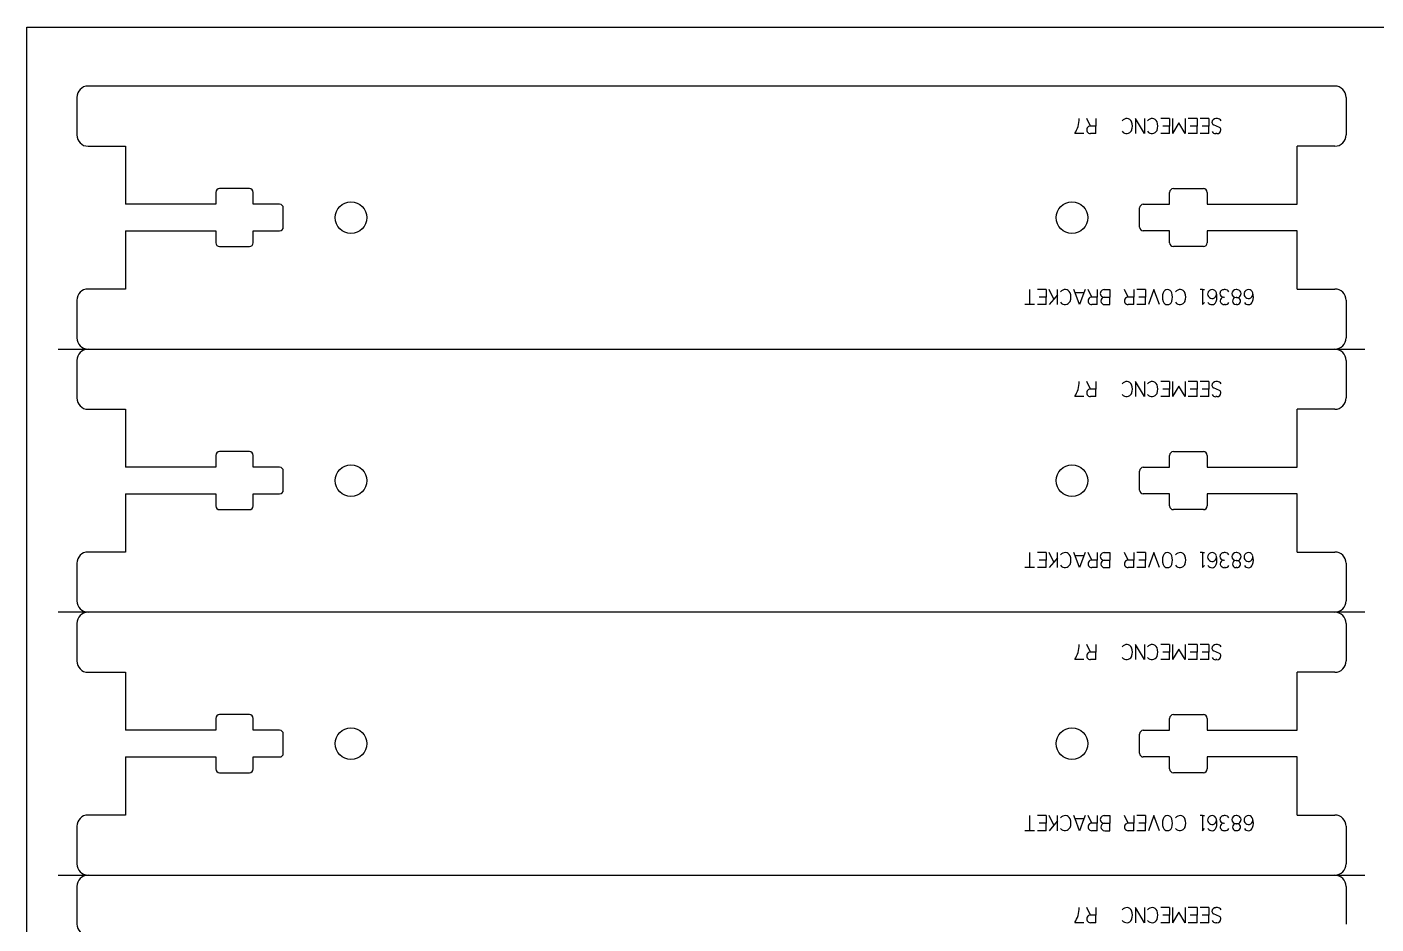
# Model space of a CAD drawing. Header units: inches. Extents: x -1316 to -504, y -366 to 91.
# Drawn here: x -1316.5 to -1136.9, y -28.5 to 90.8 of the extents above; entities that cross this region are included whole.
import ezdxf

# ---------------------------------------------------------------- set-up
doc = ezdxf.new("R2010")
doc.units = ezdxf.units.IN
doc.header["$MEASUREMENT"] = 0
doc.linetypes.add('Continuous2', pattern=[0])
doc.layers.add('68361 Cover Bracket', color=1, linetype='Continuous')
doc.layers.add('STOCK OUTLINE', color=1, linetype='Continuous')

msp = doc.modelspace()

# ---------------------------------------------------------------- linework, layer by layer
at = {"layer": '68361 Cover Bracket', "color": 1, "linetype": 'Continuous2', "lineweight": -3, "true_color": 0xff0000}
for p, q in [((-1142.34, 82.95), (-1308.34, 82.95)), ((-1309.84, 81.45), (-1309.84, 76.45)), ((-1140.84, 81.45), (-1140.84, 76.45)), ((-1308.34, 74.95), (-1303.34, 74.95)), ((-1303.34, 74.95), (-1303.34, 67.23)), ((-1142.34, 74.95), (-1147.34, 74.95)), ((-1147.34, 67.23), (-1147.34, 74.95)), ((-1291.34, 68.81), (-1291.34, 67.23)), ((-1286.84, 69.31), (-1290.84, 69.31)), ((-1286.34, 67.23), (-1286.34, 68.81)), ((-1164.34, 67.23), (-1164.34, 68.81)), ((-1163.84, 69.31), (-1159.84, 69.31)), ((-1159.34, 68.81), (-1159.34, 67.23)), ((-1291.34, 67.23), (-1303.34, 67.23)), ((-1282.84, 67.23), (-1286.34, 67.23)), ((-1282.34, 64.18), (-1282.34, 66.73)), ((-1168.34, 64.18), (-1168.34, 66.73)), ((-1167.84, 67.23), (-1164.34, 67.23)), ((-1159.34, 67.23), (-1147.34, 67.23)), ((-1303.34, 63.68), (-1303.34, 55.95)), ((-1303.34, 63.68), (-1291.34, 63.68)), ((-1291.34, 63.68), (-1291.34, 62.09)), ((-1286.34, 62.09), (-1286.34, 63.68)), ((-1286.34, 63.68), (-1282.84, 63.68)), ((-1164.34, 63.68), (-1167.84, 63.68)), ((-1164.34, 62.09), (-1164.34, 63.68)), ((-1159.34, 63.68), (-1159.34, 62.09)), ((-1147.34, 63.68), (-1159.34, 63.68)), ((-1147.34, 55.95), (-1147.34, 63.68)), ((-1290.84, 61.59), (-1286.84, 61.59)), ((-1159.84, 61.59), (-1163.84, 61.59)), ((-1303.34, 55.95), (-1308.34, 55.95)), ((-1147.34, 55.95), (-1142.34, 55.95)), ((-1309.84, 54.45), (-1309.84, 49.45)), ((-1140.84, 54.45), (-1140.84, 49.45)), ((-1309.84, 46.45), (-1309.84, 41.45)), ((-1140.84, 46.45), (-1140.84, 41.45)), ((-1308.34, 39.95), (-1303.34, 39.95)), ((-1303.34, 39.95), (-1303.34, 32.23)), ((-1142.34, 39.95), (-1147.34, 39.95)), ((-1147.34, 32.23), (-1147.34, 39.95)), ((-1286.84, 34.31), (-1290.84, 34.31)), ((-1163.84, 34.31), (-1159.84, 34.31)), ((-1291.34, 33.81), (-1291.34, 32.23)), ((-1286.34, 32.23), (-1286.34, 33.81)), ((-1164.34, 32.23), (-1164.34, 33.81)), ((-1159.34, 33.81), (-1159.34, 32.23)), ((-1291.34, 32.23), (-1303.34, 32.23)), ((-1282.84, 32.23), (-1286.34, 32.23)), ((-1282.34, 29.18), (-1282.34, 31.73)), ((-1168.34, 29.18), (-1168.34, 31.73)), ((-1167.84, 32.23), (-1164.34, 32.23)), ((-1159.34, 32.23), (-1147.34, 32.23)), ((-1303.34, 28.68), (-1303.34, 20.95)), ((-1303.34, 28.68), (-1291.34, 28.68)), ((-1291.34, 28.68), (-1291.34, 27.09)), ((-1286.34, 27.09), (-1286.34, 28.68)), ((-1286.34, 28.68), (-1282.84, 28.68)), ((-1164.34, 28.68), (-1167.84, 28.68)), ((-1164.34, 27.09), (-1164.34, 28.68)), ((-1159.34, 28.68), (-1159.34, 27.09)), ((-1147.34, 28.68), (-1159.34, 28.68)), ((-1147.34, 20.95), (-1147.34, 28.68)), ((-1290.84, 26.59), (-1286.84, 26.59)), ((-1159.84, 26.59), (-1163.84, 26.59)), ((-1303.34, 20.95), (-1308.34, 20.95)), ((-1147.34, 20.95), (-1142.34, 20.95)), ((-1309.84, 19.45), (-1309.84, 14.45)), ((-1140.84, 19.45), (-1140.84, 14.45)), ((-1309.84, 11.45), (-1309.84, 6.45)), ((-1140.84, 11.45), (-1140.84, 6.45)), ((-1308.34, 4.95), (-1303.34, 4.95)), ((-1303.34, 4.95), (-1303.34, -2.77)), ((-1142.34, 4.95), (-1147.34, 4.95)), ((-1147.34, -2.77), (-1147.34, 4.95)), ((-1291.34, -1.19), (-1291.34, -2.77)), ((-1286.84, -0.69), (-1290.84, -0.69)), ((-1286.34, -2.77), (-1286.34, -1.19)), ((-1164.34, -2.77), (-1164.34, -1.19)), ((-1163.84, -0.69), (-1159.84, -0.69)), ((-1159.34, -1.19), (-1159.34, -2.77)), ((-1291.34, -2.77), (-1303.34, -2.77)), ((-1282.84, -2.77), (-1286.34, -2.77)), ((-1282.34, -5.82), (-1282.34, -3.27)), ((-1168.34, -5.82), (-1168.34, -3.27)), ((-1167.84, -2.77), (-1164.34, -2.77)), ((-1159.34, -2.77), (-1147.34, -2.77)), ((-1303.34, -6.32), (-1303.34, -14.05)), ((-1303.34, -6.32), (-1291.34, -6.32)), ((-1291.34, -6.32), (-1291.34, -7.91)), ((-1286.34, -7.91), (-1286.34, -6.32)), ((-1286.34, -6.32), (-1282.84, -6.32)), ((-1164.34, -6.32), (-1167.84, -6.32)), ((-1164.34, -7.91), (-1164.34, -6.32)), ((-1159.34, -6.32), (-1159.34, -7.91)), ((-1147.34, -6.32), (-1159.34, -6.32)), ((-1147.34, -14.05), (-1147.34, -6.32)), ((-1290.84, -8.41), (-1286.84, -8.41)), ((-1159.84, -8.41), (-1163.84, -8.41)), ((-1303.34, -14.05), (-1308.34, -14.05)), ((-1147.34, -14.05), (-1142.34, -14.05)), ((-1309.84, -15.55), (-1309.84, -20.55)), ((-1140.84, -15.55), (-1140.84, -20.55)), ((-1309.84, -23.55), (-1309.84, -28.55)), ((-1140.84, -23.55), (-1140.84, -28.55))]:
    msp.add_line(p, q, dxfattribs=at)
at = {"layer": '68361 Cover Bracket', "color": 3, "linetype": 'Continuous2', "lineweight": -3, "true_color": 0x00ff00}
for p, q in [((-1174.87, 77.63), (-1175.37, 78.63)), ((-1174.15, 77.63), (-1174.87, 77.63)), ((-1174.15, 78.63), (-1174.15, 77.63)), ((-1174.15, 76.63), (-1174.15, 77.63)), ((-1168.9, 78.63), (-1168.9, 76.63)), ((-1167.67, 76.63), (-1168.9, 78.63)), ((-1167.67, 78.63), (-1167.67, 76.63)), ((-1164.34, 78.63), (-1165.51, 78.63)), ((-1164.34, 77.63), (-1165.26, 77.63)), ((-1164.34, 78.63), (-1164.34, 77.63)), ((-1164.34, 76.63), (-1164.34, 77.63)), ((-1163.94, 78.63), (-1163.94, 76.63)), ((-1163.1, 78.04), (-1163.94, 76.63)), ((-1162.25, 76.63), (-1163.1, 78.04)), ((-1162.25, 78.63), (-1162.25, 76.63)), ((-1160.68, 78.63), (-1161.85, 78.63)), ((-1160.68, 77.63), (-1161.6, 77.63)), ((-1160.68, 78.63), (-1160.68, 77.63)), ((-1160.68, 76.63), (-1160.68, 77.63)), ((-1159.11, 78.63), (-1160.28, 78.63)), ((-1159.11, 77.63), (-1160.02, 77.63)), ((-1159.11, 78.63), (-1159.11, 77.63)), ((-1159.11, 76.63), (-1159.11, 77.63)), ((-1157.71, 77.46), (-1158.5, 77.8)), ((-1157.97, 78.63), (-1158.18, 78.63)), ((-1175.77, 76.63), (-1176.97, 76.63)), ((-1174.15, 76.63), (-1174.87, 76.63)), ((-1164.34, 76.63), (-1165.51, 76.63)), ((-1160.68, 76.63), (-1161.85, 76.63)), ((-1159.11, 76.63), (-1160.28, 76.63)), ((-1158.04, 76.63), (-1158.2, 76.63)), ((-1182.98, 55.87), (-1182.98, 53.87)), ((-1180.77, 55.87), (-1181.94, 55.87)), ((-1180.77, 55.87), (-1180.77, 54.87)), ((-1179.76, 54.59), (-1180.37, 55.87)), ((-1179.25, 55.18), (-1179.25, 55.87)), ((-1176.93, 55.44), (-1177.09, 55.87)), ((-1175.59, 55.87), (-1175.75, 55.44)), ((-1174.69, 54.87), (-1175.19, 55.87)), ((-1173.97, 55.87), (-1173.97, 54.87)), ((-1173.07, 55.87), (-1172.29, 55.87)), ((-1172.29, 55.87), (-1172.29, 54.87)), ((-1169.85, 54.87), (-1170.35, 55.87)), ((-1169.12, 55.87), (-1169.12, 54.87)), ((-1167.55, 55.87), (-1168.72, 55.87)), ((-1167.55, 55.87), (-1167.55, 54.87)), ((-1166.42, 55.87), (-1167.15, 53.87)), ((-1165.69, 53.87), (-1166.42, 55.87)), ((-1159.97, 55.87), (-1160.25, 55.87)), ((-1159.97, 55.87), (-1159.97, 53.87)), ((-1159.97, 55.87), (-1159.68, 55.87)), ((-1156.94, 55.87), (-1157.07, 55.87)), ((-1155.37, 55.87), (-1155.5, 55.87)), ((-1180.77, 54.87), (-1181.69, 54.87)), ((-1180.77, 53.87), (-1180.77, 54.87)), ((-1179.76, 54.59), (-1180.37, 53.87)), ((-1179.25, 55.18), (-1179.76, 54.59)), ((-1179.25, 53.87), (-1179.25, 55.18)), ((-1175.75, 55.44), (-1176.93, 55.44)), ((-1176.34, 53.87), (-1176.93, 55.44)), ((-1175.75, 55.44), (-1176.34, 53.87)), ((-1173.97, 54.87), (-1174.69, 54.87)), ((-1173.97, 53.87), (-1173.97, 54.87)), ((-1173.03, 54.87), (-1172.29, 54.87)), ((-1172.29, 53.87), (-1172.29, 54.87)), ((-1169.12, 54.87), (-1169.85, 54.87)), ((-1169.12, 53.87), (-1169.12, 54.87)), ((-1167.55, 54.87), (-1168.46, 54.87)), ((-1167.55, 53.87), (-1167.55, 54.87)), ((-1159.97, 53.87), (-1159.68, 54.16)), ((-1157.18, 54.87), (-1157.04, 54.87)), ((-1155.37, 54.8), (-1155.5, 54.8)), ((-1182.98, 53.87), (-1183.62, 53.87)), ((-1182.34, 53.87), (-1182.98, 53.87)), ((-1180.77, 53.87), (-1181.94, 53.87)), ((-1173.97, 53.87), (-1174.69, 53.87)), ((-1172.98, 53.87), (-1172.29, 53.87)), ((-1169.12, 53.87), (-1169.85, 53.87)), ((-1167.55, 53.87), (-1168.72, 53.87)), ((-1156.96, 53.87), (-1157.04, 53.87)), ((-1155.37, 53.87), (-1155.5, 53.87)), ((-1174.87, 42.63), (-1175.37, 43.63)), ((-1174.15, 43.63), (-1174.15, 42.63)), ((-1168.9, 43.63), (-1168.9, 41.63)), ((-1167.67, 41.63), (-1168.9, 43.63)), ((-1167.67, 43.63), (-1167.67, 41.63)), ((-1164.34, 43.63), (-1165.51, 43.63)), ((-1164.34, 43.63), (-1164.34, 42.63)), ((-1163.94, 43.63), (-1163.94, 41.63)), ((-1162.25, 43.63), (-1162.25, 41.63)), ((-1160.68, 43.63), (-1161.85, 43.63)), ((-1160.68, 43.63), (-1160.68, 42.63)), ((-1159.11, 43.63), (-1160.28, 43.63)), ((-1159.11, 43.63), (-1159.11, 42.63)), ((-1157.97, 43.63), (-1158.18, 43.63)), ((-1175.77, 41.63), (-1176.97, 41.63)), ((-1174.15, 42.63), (-1174.87, 42.63)), ((-1174.15, 41.63), (-1174.87, 41.63)), ((-1174.15, 41.63), (-1174.15, 42.63)), ((-1164.34, 41.63), (-1165.51, 41.63)), ((-1164.34, 42.63), (-1165.26, 42.63)), ((-1164.34, 41.63), (-1164.34, 42.63)), ((-1163.1, 43.04), (-1163.94, 41.63)), ((-1162.25, 41.63), (-1163.1, 43.04)), ((-1160.68, 41.63), (-1161.85, 41.63)), ((-1160.68, 42.63), (-1161.6, 42.63)), ((-1160.68, 41.63), (-1160.68, 42.63)), ((-1159.11, 41.63), (-1160.28, 41.63)), ((-1159.11, 42.63), (-1160.02, 42.63)), ((-1159.11, 41.63), (-1159.11, 42.63)), ((-1157.71, 42.46), (-1158.5, 42.8)), ((-1158.04, 41.63), (-1158.2, 41.63)), ((-1182.98, 20.87), (-1182.98, 18.87)), ((-1180.77, 20.87), (-1181.94, 20.87)), ((-1180.77, 19.87), (-1181.69, 19.87)), ((-1180.77, 20.87), (-1180.77, 19.87)), ((-1180.77, 18.87), (-1180.77, 19.87)), ((-1179.76, 19.59), (-1180.37, 20.87)), ((-1179.25, 20.18), (-1179.76, 19.59)), ((-1179.25, 20.18), (-1179.25, 20.87)), ((-1179.25, 18.87), (-1179.25, 20.18)), ((-1176.93, 20.44), (-1177.09, 20.87)), ((-1175.75, 20.44), (-1176.93, 20.44)), ((-1176.34, 18.87), (-1176.93, 20.44)), ((-1175.75, 20.44), (-1176.34, 18.87)), ((-1175.59, 20.87), (-1175.75, 20.44)), ((-1174.69, 19.87), (-1175.19, 20.87)), ((-1173.97, 19.87), (-1174.69, 19.87)), ((-1173.97, 20.87), (-1173.97, 19.87)), ((-1173.97, 18.87), (-1173.97, 19.87)), ((-1173.07, 20.87), (-1172.29, 20.87)), ((-1173.03, 19.87), (-1172.29, 19.87)), ((-1172.29, 20.87), (-1172.29, 19.87)), ((-1172.29, 18.87), (-1172.29, 19.87)), ((-1169.85, 19.87), (-1170.35, 20.87)), ((-1169.12, 19.87), (-1169.85, 19.87)), ((-1169.12, 20.87), (-1169.12, 19.87)), ((-1169.12, 18.87), (-1169.12, 19.87)), ((-1167.55, 20.87), (-1168.72, 20.87)), ((-1167.55, 19.87), (-1168.46, 19.87)), ((-1167.55, 20.87), (-1167.55, 19.87)), ((-1167.55, 18.87), (-1167.55, 19.87)), ((-1166.42, 20.87), (-1167.15, 18.87)), ((-1165.69, 18.87), (-1166.42, 20.87)), ((-1159.97, 20.87), (-1160.25, 20.87)), ((-1159.97, 20.87), (-1159.97, 18.87)), ((-1159.97, 20.87), (-1159.68, 20.87)), ((-1157.18, 19.87), (-1157.04, 19.87)), ((-1156.94, 20.87), (-1157.07, 20.87)), ((-1155.37, 20.87), (-1155.5, 20.87)), ((-1155.37, 19.8), (-1155.5, 19.8)), ((-1182.98, 18.87), (-1183.62, 18.87)), ((-1182.34, 18.87), (-1182.98, 18.87)), ((-1180.77, 18.87), (-1181.94, 18.87)), ((-1179.76, 19.59), (-1180.37, 18.87)), ((-1173.97, 18.87), (-1174.69, 18.87)), ((-1172.98, 18.87), (-1172.29, 18.87)), ((-1169.12, 18.87), (-1169.85, 18.87)), ((-1167.55, 18.87), (-1168.72, 18.87)), ((-1159.97, 18.87), (-1159.68, 19.16)), ((-1156.96, 18.87), (-1157.04, 18.87)), ((-1155.37, 18.87), (-1155.5, 18.87)), ((-1174.87, 7.63), (-1175.37, 8.63)), ((-1174.15, 7.63), (-1174.87, 7.63)), ((-1174.15, 8.63), (-1174.15, 7.63)), ((-1174.15, 6.63), (-1174.15, 7.63)), ((-1168.9, 8.63), (-1168.9, 6.63)), ((-1167.67, 6.63), (-1168.9, 8.63)), ((-1167.67, 8.63), (-1167.67, 6.63)), ((-1164.34, 8.63), (-1165.51, 8.63)), ((-1164.34, 7.63), (-1165.26, 7.63)), ((-1164.34, 8.63), (-1164.34, 7.63)), ((-1164.34, 6.63), (-1164.34, 7.63)), ((-1163.94, 8.63), (-1163.94, 6.63)), ((-1163.1, 8.04), (-1163.94, 6.63)), ((-1162.25, 6.63), (-1163.1, 8.04)), ((-1162.25, 8.63), (-1162.25, 6.63)), ((-1160.68, 8.63), (-1161.85, 8.63)), ((-1160.68, 7.63), (-1161.6, 7.63)), ((-1160.68, 8.63), (-1160.68, 7.63)), ((-1160.68, 6.63), (-1160.68, 7.63)), ((-1159.11, 8.63), (-1160.28, 8.63)), ((-1159.11, 7.63), (-1160.02, 7.63)), ((-1159.11, 8.63), (-1159.11, 7.63)), ((-1159.11, 6.63), (-1159.11, 7.63)), ((-1157.71, 7.46), (-1158.5, 7.8)), ((-1157.97, 8.63), (-1158.18, 8.63)), ((-1175.77, 6.63), (-1176.97, 6.63)), ((-1174.15, 6.63), (-1174.87, 6.63)), ((-1164.34, 6.63), (-1165.51, 6.63)), ((-1160.68, 6.63), (-1161.85, 6.63)), ((-1159.11, 6.63), (-1160.28, 6.63)), ((-1158.04, 6.63), (-1158.2, 6.63)), ((-1182.98, -14.13), (-1182.98, -16.13)), ((-1180.77, -14.13), (-1181.94, -14.13)), ((-1180.77, -14.13), (-1180.77, -15.13)), ((-1179.76, -15.41), (-1180.37, -14.13)), ((-1179.25, -14.82), (-1179.25, -14.13)), ((-1176.93, -14.56), (-1177.09, -14.13)), ((-1175.59, -14.13), (-1175.75, -14.56)), ((-1174.69, -15.13), (-1175.19, -14.13)), ((-1173.97, -14.13), (-1173.97, -15.13)), ((-1173.07, -14.13), (-1172.29, -14.13)), ((-1172.29, -14.13), (-1172.29, -15.13)), ((-1169.85, -15.13), (-1170.35, -14.13)), ((-1169.12, -14.13), (-1169.12, -15.13)), ((-1167.55, -14.13), (-1168.72, -14.13)), ((-1167.55, -14.13), (-1167.55, -15.13)), ((-1166.42, -14.13), (-1167.15, -16.13)), ((-1165.69, -16.13), (-1166.42, -14.13)), ((-1159.97, -14.13), (-1160.25, -14.13)), ((-1159.97, -14.13), (-1159.97, -16.13)), ((-1159.97, -14.13), (-1159.68, -14.13)), ((-1156.94, -14.13), (-1157.07, -14.13)), ((-1155.37, -14.13), (-1155.5, -14.13)), ((-1182.98, -16.13), (-1183.62, -16.13)), ((-1182.34, -16.13), (-1182.98, -16.13)), ((-1180.77, -16.13), (-1181.94, -16.13)), ((-1180.77, -15.13), (-1181.69, -15.13)), ((-1180.77, -16.13), (-1180.77, -15.13)), ((-1179.76, -15.41), (-1180.37, -16.13)), ((-1179.25, -14.82), (-1179.76, -15.41)), ((-1179.25, -16.13), (-1179.25, -14.82)), ((-1175.75, -14.56), (-1176.93, -14.56)), ((-1176.34, -16.13), (-1176.93, -14.56)), ((-1175.75, -14.56), (-1176.34, -16.13)), ((-1173.97, -15.13), (-1174.69, -15.13)), ((-1173.97, -16.13), (-1174.69, -16.13)), ((-1173.97, -16.13), (-1173.97, -15.13)), ((-1173.03, -15.13), (-1172.29, -15.13)), ((-1172.98, -16.13), (-1172.29, -16.13)), ((-1172.29, -16.13), (-1172.29, -15.13)), ((-1169.12, -15.13), (-1169.85, -15.13)), ((-1169.12, -16.13), (-1169.85, -16.13)), ((-1169.12, -16.13), (-1169.12, -15.13)), ((-1167.55, -16.13), (-1168.72, -16.13)), ((-1167.55, -15.13), (-1168.46, -15.13)), ((-1167.55, -16.13), (-1167.55, -15.13)), ((-1159.97, -16.13), (-1159.68, -15.84)), ((-1157.18, -15.13), (-1157.04, -15.13)), ((-1156.96, -16.13), (-1157.04, -16.13)), ((-1155.37, -15.2), (-1155.5, -15.2)), ((-1155.37, -16.13), (-1155.5, -16.13)), ((-1174.87, -27.37), (-1175.37, -26.37)), ((-1174.15, -26.37), (-1174.15, -27.37)), ((-1168.9, -26.37), (-1168.9, -28.37)), ((-1167.67, -28.37), (-1168.9, -26.37)), ((-1167.67, -26.37), (-1167.67, -28.37)), ((-1164.34, -26.37), (-1165.51, -26.37)), ((-1164.34, -26.37), (-1164.34, -27.37)), ((-1163.94, -26.37), (-1163.94, -28.37)), ((-1162.25, -26.37), (-1162.25, -28.37)), ((-1160.68, -26.37), (-1161.85, -26.37)), ((-1160.68, -26.37), (-1160.68, -27.37)), ((-1159.11, -26.37), (-1160.28, -26.37)), ((-1159.11, -26.37), (-1159.11, -27.37)), ((-1157.97, -26.37), (-1158.18, -26.37)), ((-1175.77, -28.37), (-1176.97, -28.37)), ((-1174.15, -27.37), (-1174.87, -27.37)), ((-1174.15, -28.37), (-1174.87, -28.37)), ((-1174.15, -28.37), (-1174.15, -27.37)), ((-1164.34, -28.37), (-1165.51, -28.37)), ((-1164.34, -27.37), (-1165.26, -27.37)), ((-1164.34, -28.37), (-1164.34, -27.37)), ((-1163.1, -26.96), (-1163.94, -28.37)), ((-1162.25, -28.37), (-1163.1, -26.96)), ((-1160.68, -28.37), (-1161.85, -28.37)), ((-1160.68, -27.37), (-1161.6, -27.37)), ((-1160.68, -28.37), (-1160.68, -27.37)), ((-1159.11, -28.37), (-1160.28, -28.37)), ((-1159.11, -27.37), (-1160.02, -27.37)), ((-1159.11, -28.37), (-1159.11, -27.37)), ((-1157.71, -27.54), (-1158.5, -27.2)), ((-1158.04, -28.37), (-1158.2, -28.37))]:
    msp.add_line(p, q, dxfattribs=at)
at = {"layer": '68361 Cover Bracket', "color": 5, "linetype": 'Continuous2', "lineweight": -3, "true_color": 0x0000ff}
for p, q in [((-1312.34, 47.95), (-1138.34, 47.95)), ((-1138.34, 12.95), (-1312.34, 12.95)), ((-1312.34, -22.05), (-1138.34, -22.05))]:
    msp.add_line(p, q, dxfattribs=at)
for centre in [(-1273.34, 65.45), (-1177.34, 65.45), (-1273.34, 30.45), (-1177.34, 30.45), (-1273.34, -4.55), (-1177.34, -4.55)]:
    msp.add_circle(centre, 2.1, dxfattribs=at)
at = {"layer": '68361 Cover Bracket', "color": 1, "linetype": 'Continuous2', "lineweight": -3, "true_color": 0xff0000}
for centre, radius, start, end in [((-1308.34, 81.45), 1.5, 90, 180), ((-1142.34, 81.45), 1.5, 360, 90), ((-1308.34, 76.45), 1.5, 180, 270), ((-1142.34, 76.45), 1.5, 270, 0), ((-1290.84, 68.81), 0.5, 90, 180), ((-1286.84, 68.81), 0.5, 0, 90), ((-1163.84, 68.81), 0.5, 90, 180), ((-1159.84, 68.81), 0.5, 0, 90), ((-1282.84, 66.73), 0.5, 0, 90), ((-1167.84, 66.73), 0.5, 90, 180), ((-1282.84, 64.18), 0.5, 270, 360), ((-1167.84, 64.18), 0.5, 180, 270), ((-1290.84, 62.09), 0.5, 180, 270), ((-1286.84, 62.09), 0.5, 270, 360), ((-1163.84, 62.09), 0.5, 180, 270), ((-1159.84, 62.09), 0.5, 270, 360), ((-1308.34, 54.45), 1.5, 90, 180), ((-1142.34, 54.45), 1.5, 360, 90), ((-1308.34, 49.45), 1.5, 180, 270), ((-1142.34, 49.45), 1.5, 270, 0), ((-1308.34, 46.45), 1.5, 90, 180), ((-1142.34, 46.45), 1.5, 360, 90), ((-1308.34, 41.45), 1.5, 180, 270), ((-1142.34, 41.45), 1.5, 270, 0), ((-1290.84, 33.81), 0.5, 90, 180), ((-1286.84, 33.81), 0.5, 360, 90), ((-1163.84, 33.81), 0.5, 90, 180), ((-1159.84, 33.81), 0.5, 360, 90), ((-1282.84, 31.73), 0.5, 360, 90), ((-1167.84, 31.73), 0.5, 90, 180), ((-1282.84, 29.18), 0.5, 270, 0), ((-1167.84, 29.18), 0.5, 180, 270), ((-1290.84, 27.09), 0.5, 180, 270), ((-1286.84, 27.09), 0.5, 270, 0), ((-1163.84, 27.09), 0.5, 180, 270), ((-1159.84, 27.09), 0.5, 270, 0), ((-1308.34, 19.45), 1.5, 90, 180), ((-1142.34, 19.45), 1.5, 360, 90), ((-1308.34, 14.45), 1.5, 180, 270), ((-1142.34, 14.45), 1.5, 270, 360), ((-1308.34, 11.45), 1.5, 90, 180), ((-1142.34, 11.45), 1.5, 0, 90), ((-1308.34, 6.45), 1.5, 180, 270), ((-1142.34, 6.45), 1.5, 270, 0), ((-1290.84, -1.19), 0.5, 90, 180), ((-1286.84, -1.19), 0.5, 360, 90), ((-1163.84, -1.19), 0.5, 90, 180), ((-1159.84, -1.19), 0.5, 360, 90), ((-1282.84, -3.27), 0.5, 360, 90), ((-1167.84, -3.27), 0.5, 90, 180), ((-1282.84, -5.82), 0.5, 270, 0), ((-1167.84, -5.82), 0.5, 180, 270), ((-1290.84, -7.91), 0.5, 180, 270), ((-1286.84, -7.91), 0.5, 270, 0), ((-1163.84, -7.91), 0.5, 180, 270), ((-1159.84, -7.91), 0.5, 270, 0), ((-1308.34, -15.55), 1.5, 90, 180), ((-1142.34, -15.55), 1.5, 0, 90), ((-1308.34, -20.55), 1.5, 180, 270), ((-1142.34, -20.55), 1.5, 270, 360), ((-1308.34, -23.55), 1.5, 90, 180), ((-1142.34, -23.55), 1.5, 0, 90), ((-1308.34, -28.55), 1.5, 180, 270)]:
    msp.add_arc(centre, radius, start, end, dxfattribs=at)
at = {"layer": '68361 Cover Bracket', "color": 3, "linetype": 'Continuous2', "lineweight": -3, "true_color": 0x00ff00}
for centre, radius, start, end in [((-1180.01, 78.63), 3.63, 326.6069, 359.9947), ((-1174.87, 77.13), 0.5, 89.9912, 270), ((-1170.06, 77.9), 0.735, 24.3868, 144.32), ((-1171.08, 77.63), 1.78, 341.2941, 18.7059), ((-1166.68, 77.9), 0.735, 24.3868, 144.32), ((-1167.7, 77.63), 1.78, 341.2941, 18.7059), ((-1158.18, 78.1), 0.526, 89.4411, 177.3507), ((-1158.28, 78.17), 0.43, 185.1822, 239.3448), ((-1157.98, 78.05), 0.577, 30.522, 89.4411), ((-1157.93, 77.09), 0.43, 5.1823, 59.3448), ((-1170.06, 77.36), 0.735, 215.68, 335.6132), ((-1166.68, 77.36), 0.735, 215.68, 335.6132), ((-1158.19, 77.2), 0.577, 210.522, 269.2985), ((-1158.03, 77.15), 0.526, 269.2985, 357.3507), ((-1178.26, 55.14), 0.735, 24.3868, 144.32), ((-1173.07, 55.37), 0.5, 90, 273.9129), ((-1164.63, 55.28), 0.595, 15.902, 164.098), ((-1162.96, 55.14), 0.735, 24.3868, 144.32), ((-1158.69, 55.28), 0.595, 13.902, 162.098), ((-1157.18, 55.37), 0.457, 131.1859, 180), ((-1157.07, 55.24), 0.631, 90.0001, 131.1859), ((-1156.94, 55.3), 0.577, 30.2932, 90.0001), ((-1155.5, 55.34), 0.536, 90, 180), ((-1155.37, 55.34), 0.536, 34.6857, 90), ((-1153.84, 55.28), 0.595, 13.902, 162.098), ((-1178.26, 54.61), 0.735, 215.68, 335.6132), ((-1179.27, 54.87), 1.78, 341.2941, 18.7059), ((-1174.69, 54.37), 0.5, 89.9912, 270), ((-1172.98, 54.37), 0.5, 95.7176, 270), ((-1169.85, 54.37), 0.5, 89.9912, 270), ((-1163.51, 54.87), 1.78, 161.2941, 198.7059), ((-1164.63, 54.47), 0.595, 195.902, 344.098), ((-1165.74, 54.87), 1.78, 341.2941, 18.7059), ((-1162.96, 54.61), 0.735, 215.68, 335.6132), ((-1163.98, 54.87), 1.78, 341.2941, 18.7059), ((-1158.69, 55.28), 0.594, 162.2661, 13.7339), ((-1158.72, 54.46), 0.595, 209.3075, 342.098), ((-1159.82, 54.91), 1.78, 339.2941, 16.7059), ((-1157.13, 55.37), 0.504, 180, 264.185), ((-1157.1, 54.37), 0.504, 99.0881, 180), ((-1157.15, 54.37), 0.457, 180, 228.8141), ((-1157.04, 54.5), 0.631, 228.8141, 269.9999), ((-1156.96, 54.45), 0.577, 269.9999, 329.7068), ((-1155.5, 55.34), 0.536, 180, 270), ((-1155.5, 54.34), 0.464, 90, 180), ((-1155.5, 54.34), 0.464, 180, 270), ((-1155.37, 55.34), 0.536, 270, 34.6857), ((-1155.37, 54.34), 0.464, 297.5491, 90), ((-1155.37, 54.34), 0.464, 270, 297.5491), ((-1153.84, 55.28), 0.594, 162.2661, 13.7339), ((-1153.87, 54.46), 0.595, 209.3075, 342.098), ((-1154.97, 54.91), 1.78, 339.2941, 16.7059), ((-1180.01, 43.63), 3.63, 326.6069, 359.9947), ((-1170.06, 42.9), 0.735, 24.3868, 144.32), ((-1171.08, 42.63), 1.78, 341.2941, 18.7059), ((-1166.68, 42.9), 0.735, 24.3868, 144.32), ((-1167.7, 42.63), 1.78, 341.2941, 18.7059), ((-1158.18, 43.1), 0.526, 89.4411, 177.3507), ((-1158.28, 43.17), 0.43, 185.1822, 239.3448), ((-1157.98, 43.05), 0.577, 30.522, 89.4411), ((-1174.87, 42.13), 0.5, 89.9912, 270), ((-1170.06, 42.36), 0.735, 215.68, 335.6132), ((-1166.68, 42.36), 0.735, 215.68, 335.6132), ((-1158.19, 42.2), 0.577, 210.522, 269.2985), ((-1158.03, 42.15), 0.526, 269.2985, 357.3507), ((-1157.93, 42.09), 0.43, 5.1823, 59.3448), ((-1178.26, 20.14), 0.735, 24.3868, 144.32), ((-1179.27, 19.87), 1.78, 341.2941, 18.7059), ((-1174.69, 19.37), 0.5, 89.9912, 270), ((-1173.07, 20.37), 0.5, 90, 273.9129), ((-1172.98, 19.37), 0.5, 95.7176, 270), ((-1169.85, 19.37), 0.5, 89.9912, 270), ((-1163.51, 19.87), 1.78, 161.2941, 198.7059), ((-1164.63, 20.28), 0.595, 15.902, 164.098), ((-1165.74, 19.87), 1.78, 341.2941, 18.7059), ((-1162.96, 20.14), 0.735, 24.3868, 144.32), ((-1163.98, 19.87), 1.78, 341.2941, 18.7059), ((-1158.69, 20.28), 0.594, 162.2661, 13.7339), ((-1158.69, 20.28), 0.595, 13.902, 162.098), ((-1159.82, 19.91), 1.78, 339.2941, 16.7059), ((-1157.18, 20.37), 0.457, 131.1859, 180), ((-1157.13, 20.37), 0.504, 180, 264.185), ((-1157.1, 19.37), 0.504, 99.0881, 180), ((-1157.07, 20.24), 0.631, 90.0001, 131.1859), ((-1156.94, 20.3), 0.577, 30.2932, 90.0001), ((-1155.5, 20.34), 0.536, 90, 180), ((-1155.5, 20.34), 0.536, 180, 270), ((-1155.5, 19.34), 0.464, 90, 180), ((-1155.37, 20.34), 0.536, 34.6857, 90), ((-1155.37, 20.34), 0.536, 270, 34.6857), ((-1155.37, 19.34), 0.464, 297.5491, 90), ((-1153.84, 20.28), 0.594, 162.2661, 13.7339), ((-1153.84, 20.28), 0.595, 13.902, 162.098), ((-1154.97, 19.91), 1.78, 339.2941, 16.7059), ((-1178.26, 19.61), 0.735, 215.68, 335.6132), ((-1164.63, 19.47), 0.595, 195.902, 344.098), ((-1162.96, 19.61), 0.735, 215.68, 335.6132), ((-1158.72, 19.46), 0.595, 209.3075, 342.098), ((-1157.15, 19.37), 0.457, 180, 228.8141), ((-1157.04, 19.5), 0.631, 228.8141, 269.9999), ((-1156.96, 19.45), 0.577, 269.9999, 329.7068), ((-1155.5, 19.34), 0.464, 180, 270), ((-1155.37, 19.34), 0.464, 270, 297.5491), ((-1153.87, 19.46), 0.595, 209.3075, 342.098), ((-1180.01, 8.63), 3.63, 326.6069, 359.9947), ((-1174.87, 7.13), 0.5, 89.9912, 270), ((-1170.06, 7.9), 0.735, 24.3868, 144.32), ((-1171.08, 7.63), 1.78, 341.2941, 18.7059), ((-1166.68, 7.9), 0.735, 24.3868, 144.32), ((-1167.7, 7.63), 1.78, 341.2941, 18.7059), ((-1158.18, 8.1), 0.526, 89.4411, 177.3507), ((-1158.28, 8.17), 0.43, 185.1822, 239.3448), ((-1157.98, 8.05), 0.577, 30.522, 89.4411), ((-1157.93, 7.09), 0.43, 5.1823, 59.3448), ((-1170.06, 7.36), 0.735, 215.68, 335.6132), ((-1166.68, 7.36), 0.735, 215.68, 335.6132), ((-1158.19, 7.2), 0.577, 210.522, 269.2985), ((-1158.03, 7.15), 0.526, 269.2985, 357.3507), ((-1178.26, -14.86), 0.735, 24.3868, 144.32), ((-1173.07, -14.63), 0.5, 90, 273.9129), ((-1164.63, -14.72), 0.595, 15.902, 164.098), ((-1162.96, -14.86), 0.735, 24.3868, 144.32), ((-1158.69, -14.72), 0.595, 13.902, 162.098), ((-1157.18, -14.63), 0.457, 131.1859, 180), ((-1157.07, -14.76), 0.631, 90.0001, 131.1859), ((-1156.94, -14.7), 0.577, 30.2932, 90.0001), ((-1155.5, -14.66), 0.536, 90, 180), ((-1155.37, -14.66), 0.536, 34.6857, 90), ((-1155.37, -14.66), 0.536, 270, 34.6857), ((-1153.84, -14.72), 0.595, 13.902, 162.098), ((-1178.26, -15.39), 0.735, 215.68, 335.6132), ((-1179.27, -15.13), 1.78, 341.2941, 18.7059), ((-1174.69, -15.63), 0.5, 89.9912, 270), ((-1172.98, -15.63), 0.5, 95.7176, 270), ((-1169.85, -15.63), 0.5, 89.9912, 270), ((-1163.51, -15.13), 1.78, 161.2941, 198.7059), ((-1164.63, -15.53), 0.595, 195.902, 344.098), ((-1165.74, -15.13), 1.78, 341.2941, 18.7059), ((-1162.96, -15.39), 0.735, 215.68, 335.6132), ((-1163.98, -15.13), 1.78, 341.2941, 18.7059), ((-1158.69, -14.72), 0.594, 162.2661, 13.7339), ((-1158.72, -15.54), 0.595, 209.3075, 342.098), ((-1159.82, -15.09), 1.78, 339.2941, 16.7059), ((-1157.13, -14.63), 0.504, 180, 264.185), ((-1157.1, -15.63), 0.504, 99.0881, 180), ((-1157.15, -15.63), 0.457, 180, 228.8141), ((-1157.04, -15.5), 0.631, 228.8141, 269.9999), ((-1156.96, -15.55), 0.577, 269.9999, 329.7068), ((-1155.5, -14.66), 0.536, 180, 270), ((-1155.5, -15.66), 0.464, 90, 180), ((-1155.5, -15.66), 0.464, 180, 270), ((-1155.37, -15.66), 0.464, 297.5491, 90), ((-1155.37, -15.66), 0.464, 270, 297.5491), ((-1153.84, -14.72), 0.594, 162.2661, 13.7339), ((-1153.87, -15.54), 0.595, 209.3075, 342.098), ((-1154.97, -15.09), 1.78, 339.2941, 16.7059), ((-1180.01, -26.37), 3.63, 326.6069, 359.9947), ((-1170.06, -27.1), 0.735, 24.3868, 144.32), ((-1171.08, -27.37), 1.78, 341.2941, 18.7059), ((-1166.68, -27.1), 0.735, 24.3868, 144.32), ((-1167.7, -27.37), 1.78, 341.2941, 18.7059), ((-1158.18, -26.9), 0.526, 89.4411, 177.3507), ((-1158.28, -26.83), 0.43, 185.1822, 239.3448), ((-1157.98, -26.95), 0.577, 30.522, 89.4411), ((-1174.87, -27.87), 0.5, 89.9912, 270), ((-1170.06, -27.64), 0.735, 215.68, 335.6132), ((-1166.68, -27.64), 0.735, 215.68, 335.6132), ((-1158.19, -27.8), 0.577, 210.522, 269.2985), ((-1158.03, -27.85), 0.526, 269.2985, 357.3507), ((-1157.93, -27.91), 0.43, 5.1823, 59.3448)]:
    msp.add_arc(centre, radius, start, end, dxfattribs=at)
at = {"layer": 'STOCK OUTLINE', "color": 2, "linetype": 'Continuous2', "lineweight": -3, "true_color": 0xffff00}
for p, q in [((-1316.47, 90.81), (-503.67, 90.81)), ((-1316.47, -366.39), (-1316.47, 90.81))]:
    msp.add_line(p, q, dxfattribs=at)

doc.saveas('drawing.dxf')
